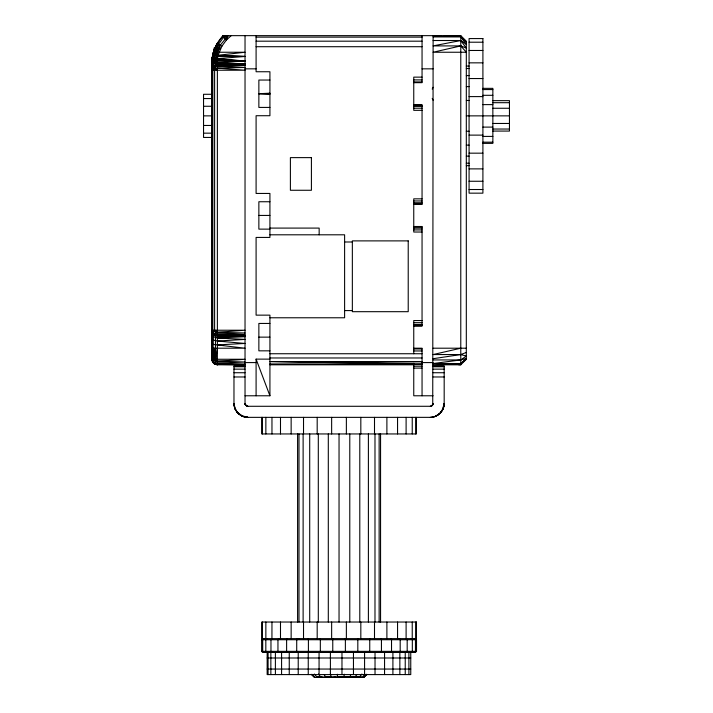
<?xml version="1.0" encoding="UTF-8"?>
<svg xmlns="http://www.w3.org/2000/svg" width="713" height="713" viewBox="0 0 713 713"><rect width="100%" height="100%" fill="white"/><g stroke="black" fill="none" stroke-linecap="round" stroke-linejoin="round"><path stroke-width="1.07" d="M212.349 59.375C212.652 50.418 217.848 42.513 223.178 35.65C216.021 42.878 211.806 53.074 211.841 63.305L211.841 359.263L212.581 362.017L213.748 363.318L217.376 364.798L245.031 364.798L215.807 364.379L212.581 362.017L211.841 359.263L211.841 330.226L245.031 330.226L217.376 332.32L215.406 332.035L212.831 330.226L212.831 70.222L215.406 68.412L217.376 68.136L245.031 67.459L217.376 66.309L213.445 67.468L211.841 70.222L245.031 70.222L217.376 68.136M231.199 35.65L226.395 40.017L221.895 46.211L217.153 43.386L213.953 50.471L212.661 55.249L212.804 60.302L211.841 63.305C217.839 26.292 211.645 64.687 211.841 70.008L212.171 67.682C210.825 59.74 213.205 51.648 216.957 44.643L213.49 52.111L214.337 52.129M433.121 365.903L444.181 365.903L444.181 403.522C444.297 410.893 437.764 417.497 430.349 417.355L247.794 417.355C240.406 417.47 233.873 410.893 233.971 403.522L233.971 365.903L245.031 365.903M245.031 35.65L245.031 403.522L245.602 405.198L247.794 406.285L430.349 406.285L432.738 404.922L433.121 35.65L440.866 35.989M213.134 56.978L212.358 57.521L212.055 59.134L211.841 66.87L213.445 63.707L217.376 62.379L245.031 63.912L217.376 64.188L214.604 65.436L212.581 67.468L211.841 70.222L213.445 66.327L214.283 55.641L221.895 46.211L217.955 55.543L217.376 59.91L217.376 364.798L215.807 364.379M212.251 59.527L213.588 52.049L213.035 53.751M211.841 333.256L212.171 335.03L213.445 336.679L217.376 338.015L245.031 336.705L215.451 335.859L213.445 334.62L211.841 330.787L213.445 334.121L212.831 359.263L213.748 363.318L214.604 364.058L217.376 364.388L245.031 364.058L217.376 363.175L213.445 362.017L212.251 360.733L212.688 348.202L212.831 359.263L215.406 361.081L245.031 362.035L217.376 363.175M212.1 339.851L211.841 343.47L213.445 344.486L245.031 348.202L211.841 348.202L212.135 352.632M212.18 65.32L211.841 66.87L212.162 62.539L211.841 66.478M212.091 334.085L211.841 330.288L213.445 334.121L215.451 335.413L215.451 348.202L214.604 359.263L215.406 361.081L215.406 364.111L217.376 364.798M332.766 638.625L332.766 652.457M345.377 652.457L345.377 638.625M211.877 62.904L212.358 57.521M217.376 336.197L245.031 335.752L217.376 335.752L213.463 334.139L211.841 330.226L212.634 332.9L217.376 334.139L245.031 332.989L217.376 332.32L215.807 330.226L215.451 335.859M443.941 406.062L444.181 403.522L442.265 410.536M211.841 66.808L212.492 56.434L214.408 50.632L219.194 52.245L245.031 52.245L213.347 55.792L212.572 56.184L212.019 61.265L213.748 59.732L217.42 58.644L245.031 56.47L217.955 55.543L217.34 51.621L220.237 45.267L227.991 35.65L223.508 37.379C219.06 43.983 212.109 51.113 213.748 59.732L214.283 60.48L213.445 63.707L212.848 61.461L217.804 56.434L245.031 56.47L215.923 55.605L215.451 65.043L213.445 66.327L211.841 68.76M443.905 406.214L444.181 403.522L443.13 408.816L441.124 412.194M212.171 332.668L211.841 330.894C212.572 340.912 210.986 351.75 213.445 362.017L212.831 362.284L214.604 364.058M212.171 67.682L213.445 65.756L217.376 64.188L245.031 64.696L217.376 64.696L215.406 65.382L215.406 68.412L214.604 70.222L214.604 330.226L215.406 332.035M217.376 348.202L215.406 361.081M443.424 408.041L444.181 403.522M211.841 70.222L212.18 68.314M211.841 69.491L212.18 67.655M343.737 677.35L344.326 674.24M430.349 406.285L432.31 405.474L433.121 403.522M213.062 53.76L212.572 56.184L213.989 50.489L217.153 43.386M360.377 676.797L360.261 677.35L354.637 677.029M331.358 677.011L316.911 677.35L317.089 676.931M433.094 403.861L432.907 404.583L433.112 403.647M212.26 332.338L212.251 68.751L212.581 67.468L213.445 67.468L215.406 65.382L217.376 65.106L245.031 64.696M245.031 65.436L214.604 65.436L213.748 66.166L212.581 70.222L213.748 69.197L212.831 67.2L215.807 65.115L245.031 65.436L217.376 66.309M320.333 638.625L320.333 652.457M357.819 652.457L357.819 638.625M214.283 60.48L217.403 59.054L216.707 59.928L217.376 62.379L245.031 61.006L215.406 59.224L214.283 55.641L216.69 51.407L218.499 44.277L213.347 55.792M215.584 51.033L214.283 55.641L218.499 44.277M432.862 404.565L431.41 406.08L431.971 405.768M214.845 50.775L217.385 43.645L213.989 50.489M217.34 51.621L215.923 55.605L217.804 56.434M320.404 676.985L318.836 677.35L318.996 676.931M330.957 676.985L325.689 676.985L327.641 677.35L327.837 676.797M466.311 359.263L460.776 363.514L433.121 364.798L460.776 364.798L466.311 359.263L466.311 41.185L460.776 35.65L222.902 35.65L222.563 36.515L226.395 40.017L228.16 35.65L224.987 38.725M214.586 50.694L216.984 44.652M308.408 638.625L308.408 652.457M369.744 652.457L369.744 638.625M349.673 677.35L350.849 674.587M212.171 68.35L212.688 67.521M432.221 89.089L433.121 87.271M317.151 676.869L316.911 677.35L317.686 676.869M223.026 35.65L222.563 36.515L222.902 35.65M211.841 339.548L211.841 332.445M297.321 638.625L296.715 639.73L296.715 651.352L297.321 652.457M380.831 652.457L381.437 651.352L381.437 639.73L380.831 638.625M317.223 676.797L316.911 677.35L317.624 676.797M216.69 51.407L220.237 45.267M213.445 63.707L215.504 60.204L216.707 59.928L245.031 61.006L217.42 58.644M354.94 677.35L356.705 674.587M360.537 676.913L355.021 677.029L357.213 677.35L356.963 676.797M215.255 335.333L217.376 335.752L213.463 334.139L215.281 335.297L212.866 333.238L214.604 330.226M319.46 676.664L318.836 677.35L319.148 676.869M287.375 638.625L286.617 639.73L286.617 651.352L287.375 652.457M390.777 652.457L391.526 651.352L391.526 639.73L390.777 638.625M360.573 676.869L361.42 677.35L360.261 677.35L361.42 677.35L360.52 676.797M318.836 677.35L319.255 676.797M278.828 638.625L277.954 639.73L277.954 651.352L278.828 652.457M399.316 652.457L400.189 651.352L400.189 639.73L399.316 638.625M359.209 677.35L361.901 674.035M406.214 652.457L407.185 651.352L407.185 639.73L406.214 638.625M362.222 677.35L365.029 674.329M266.867 638.625L265.824 639.73L265.824 651.352L266.867 652.457M411.276 652.457L412.328 651.352L412.328 639.73L411.276 638.625M311.162 674.329L314.183 677.35L363.915 677.35L366.856 674.329M263.774 638.625L262.687 639.73L262.687 651.352L263.774 652.457M414.378 652.457L415.465 651.352L415.465 639.73L414.378 638.625M366.767 674.329L363.915 677.35M223.436 35.65L222.563 36.515L223.909 35.65L223.508 37.379L225.397 35.65M415.412 638.625L416.517 639.73L416.517 651.352L415.412 652.457L262.732 652.457L261.626 651.352L261.626 639.73L262.732 638.625M439.181 414.173L443.13 408.816L440.126 413.299L437.568 415.314M341.001 676.797L340.333 677.35L337.668 677.029M330.894 676.94L327.641 677.35L328.203 676.913M327.641 677.35L328.337 676.869M433.13 417.069L435.643 416.294L440.126 413.299L435.064 416.526M342.454 677.011L352.587 677.35L353.434 676.797M213.445 66.327L214.203 65.837M213.748 66.166L215.406 65.382M299.317 638.625L296.715 639.73L299.558 638.625M341.375 676.931L338.131 677.029M466.311 352.463L460.776 354.548L433.121 358.71M215.451 64.518L217.376 63.813L245.031 63.912M352.587 677.35L351.072 676.985L353.782 676.931M460.776 348.202L433.121 354.557L460.776 354.548L466.311 356.063L460.776 359.931L433.121 363.532L460.776 363.514L466.311 358.452L460.776 359.931L433.121 359.94M332.285 676.931L335.547 676.985M430.349 417.355L435.643 416.294M346.161 676.797L346.794 677.35L345.867 676.931L348.728 676.985M217.376 64.696L215.807 65.115M213.445 65.756L214.675 65.543M333.755 677.35L336.777 676.931M344.762 677.011L338.203 676.985M211.841 338.212L213.445 340.101L217.376 341.046L245.031 339.397L217.376 338.015M217.376 344.914L245.031 343.443L217.376 341.046M269.924 94.285L258.864 93.733L269.924 93.18M215.406 335.065L245.031 335.012L217.376 334.139M466.311 42.031L460.776 36.924L433.121 36.916L460.776 35.65L460.776 364.798L458.566 364.7M256.092 37.129L422.051 37.129M433.121 40.516L460.776 40.525L466.311 44.456L460.776 36.924M256.092 41.185L422.051 41.185M469.074 42.21L482.906 42.21M256.092 46.71L422.051 46.71M469.074 50.471L482.906 50.471M469.074 62.842L482.906 62.842M466.311 66.077L469.074 66.077M466.311 68.51L469.074 68.51M245.031 68.84L256.092 68.84M422.051 68.84L433.121 68.84M466.311 75.587L469.074 75.587M422.051 77.138L413.754 77.138L413.754 110.328L422.051 110.328M469.074 78.546L482.906 78.546M413.754 79.909L422.051 79.909M269.924 80.043L258.864 80.043L258.864 107.422L269.924 107.422M413.754 81.933L422.051 81.933M413.754 82.672L422.051 82.672L422.051 35.65M466.311 86.603L469.074 86.603M482.906 88.35L492.861 88.35L492.861 143.366L482.906 143.366M482.906 89.562L492.861 89.562M258.864 93.733L269.924 93.733M212.394 94.285L203.544 94.285L203.544 137.44L212.394 137.44M482.906 95.31L492.861 95.31M469.074 96.603L482.906 96.603M203.544 98.563L212.394 98.563M466.311 100.48L469.074 100.48M492.861 100.649L509.456 100.649L509.456 131.076L492.861 131.076M492.861 102.69L509.456 102.69M482.906 104.615L492.861 104.615M413.754 104.802L422.051 104.802L422.051 204.373L413.754 204.373M413.754 105.221L422.051 105.221M203.544 106.264L212.394 106.264M413.754 106.415L422.051 106.415M413.754 108.216L422.051 108.216M492.861 108.26L509.456 108.26M203.544 115.862L212.394 115.862M466.311 115.862L509.456 115.862M492.861 123.465L509.456 123.465M203.544 125.461L212.394 125.461M482.906 127.11L492.861 127.11M492.861 129.035L509.456 129.035M466.311 131.245L469.074 131.245M203.544 133.162L212.394 133.162M469.074 135.122L482.906 135.122M482.906 136.415L492.861 136.415M482.906 142.172L492.861 142.172M466.311 145.131L469.074 145.131M469.074 153.17L482.906 153.17M466.311 156.138L469.074 156.138M466.311 163.215L469.074 163.215M466.311 165.648L469.074 165.648M469.074 168.883L482.906 168.883M469.074 181.254L482.906 181.254M469.074 189.515L482.906 189.515M422.051 198.838L413.754 198.838L413.754 232.028L422.051 232.028M413.754 200.959L422.051 200.959M269.924 201.743L258.864 201.743L258.864 229.131L269.924 229.131M413.754 202.75L422.051 202.75M413.754 203.954L422.051 203.954M258.864 215.433L269.924 215.433M413.754 226.502L422.051 226.502L422.051 326.073L413.754 326.073M413.754 226.921L422.051 226.921M269.924 228.089L319.157 228.089L319.157 234.8M413.754 228.124L422.051 228.124M413.754 229.916L422.051 229.916M269.924 234.8L344.611 234.8L344.611 317.775L269.924 317.775M344.611 241.992L352.347 241.992M344.611 310.583L352.347 310.583M422.051 320.547L413.754 320.547L413.754 353.737M413.754 322.659L422.051 322.659M269.924 323.444L258.864 323.444L258.864 350.832L269.924 350.832M413.754 324.451L422.051 324.451M413.754 325.654L422.051 325.654M258.864 337.142L269.924 337.142M413.754 348.202L422.051 348.202L422.051 395.777M433.121 348.202L466.311 348.202M413.754 348.942L422.051 348.942M413.754 350.965L422.051 350.965M269.924 353.737L422.051 353.737M269.924 357.971L422.051 357.971M256.092 395.777L256.092 359.129L269.924 359.129M211.841 359.263L245.031 359.263L217.376 361.357L215.807 359.263L215.451 348.202M269.924 363.96L413.754 363.96L269.924 361.553L422.051 361.553M212.581 362.017L213.445 362.017L214.604 359.263L214.675 348.202L214.203 359.263L213.445 348.202M245.031 362.587L256.092 362.587M422.051 362.587L433.121 362.587M269.924 361.553L422.051 363.318M413.754 364.548L422.051 364.548M269.924 364.798L413.754 364.798M413.754 366.215L422.051 366.215M233.971 366.749L245.031 366.749M433.121 366.749L444.181 366.749M413.754 368.104L422.051 368.104M233.971 369.147L245.031 369.147M433.121 369.147L444.181 369.147M233.971 372.73L245.031 372.73M433.121 372.73L444.181 372.73M233.971 376.972L245.031 376.972M433.121 376.972L444.181 376.972M245.031 395.777L269.924 395.777L269.924 315.146L256.092 315.146L256.092 237.429L269.924 237.429L269.924 193.446L256.092 193.446L256.092 115.72L269.924 115.72L269.924 71.746L256.092 71.746L256.092 35.65M433.121 395.777L413.754 395.777L413.754 363.318M261.626 639.73L416.517 639.73M261.626 651.352L416.517 651.352M267.161 657.992L410.759 657.992M267.161 669.052L410.759 669.052M245.031 61.006L217.376 60.917L216.707 59.928L215.451 62.655L217.376 63.813M217.376 335.342L245.031 335.752M243.035 416.508L247.794 417.355L240.727 415.403M247.794 417.355L242.509 416.294L238.516 413.772M245.236 404.503L245.031 403.522L246.422 405.911L247.794 406.285M245.272 404.636L245.031 403.522L245.406 404.904L247.527 406.276M214.203 363.657L215.406 364.111M321.608 676.797L322.526 677.35M212.171 343.951L212.1 347.311M346.09 676.869L346.794 677.35M356.545 676.797L357.213 677.35L356.66 676.869M212.804 60.302L213.561 60.979M217.376 70.222L215.406 68.412L214.203 70.222L213.748 69.197M312.044 674.329L314.959 677.35M212.251 331.697L213.748 334.272M271.938 652.457L270.967 651.352L270.967 639.73L271.938 638.625L271.965 622.03M314.353 674.035L317.258 677.35M236.582 411.606L242.509 416.294L238.017 413.299L235.219 409.271M318.506 674.035L320.93 677.35M324.255 674.587L325.734 677.35M432.221 98.385L433.121 100.203M256.092 359.129L269.924 395.777M212.581 330.226L213.445 332.98L212.831 330.226M330.422 674.24L331.385 677.35M233.971 403.522L235.023 408.816L238.017 413.299L235.023 408.816L233.971 403.522L234.354 406.766M337.32 674.24L337.507 677.35M416.437 417.355L416.437 433.95L261.716 433.95L261.716 417.355M415.724 417.355L415.724 433.95M415.724 622.03L415.724 638.625M412.239 417.355L412.239 433.95M412.239 622.03L412.239 638.625M410.759 652.457L410.759 674.587L267.161 674.587L267.161 652.457M408.897 652.457L408.897 674.587M406.107 417.355L406.107 433.95M406.107 622.03L406.107 638.625M405.234 652.457L405.234 674.587M399.859 652.457L399.859 674.587M397.56 417.355L397.56 433.95M397.56 622.03L397.56 638.625M392.908 652.457L392.908 674.587M386.892 417.355L386.892 433.95M386.892 622.03L386.892 638.625M384.557 652.457L384.557 674.587M380.564 433.95L380.564 622.03M379.138 433.95L379.138 622.03M375.029 652.457L375.029 674.587M374.985 433.95L374.985 622.03M374.503 417.355L374.503 433.95M374.503 622.03L374.503 638.625M368.389 433.95L368.389 622.03M364.575 652.457L364.575 674.587M360.823 417.355L360.823 433.95M360.823 622.03L360.823 638.625M359.789 433.95L359.789 622.03M353.461 652.457L353.461 674.587M349.78 433.95L349.78 622.03M346.366 417.355L346.366 433.95M346.366 622.03L346.366 638.625M341.973 652.457L341.973 674.587M339.04 433.95L339.04 622.03M331.643 417.355L331.643 433.95M331.643 622.03L331.643 638.625M330.404 652.457L330.404 674.587M328.301 433.95L328.301 622.03M319.067 652.457L319.067 674.587M318.301 433.95L318.301 622.03M317.187 417.355L317.187 433.95M317.187 622.03L317.187 638.625M309.709 433.95L309.709 622.03M308.248 652.457L308.248 674.587M303.524 417.355L303.524 433.95M303.524 622.03L303.524 638.625M303.123 433.95L303.123 622.03M298.988 433.95L298.988 622.03M298.221 652.457L298.221 674.587M297.588 433.95L297.588 622.03M291.145 417.355L291.145 433.95M291.145 622.03L291.145 638.625M289.255 652.457L289.255 674.587M281.582 652.457L281.582 674.587M280.494 417.355L280.494 433.95M280.494 622.03L280.494 638.625M275.396 652.457L275.396 674.587M271.965 417.355L271.965 433.95M270.86 652.457L270.86 674.587M268.088 652.457L268.088 674.587M265.86 417.355L265.86 433.95M265.86 622.03L265.86 638.625M262.411 417.355L262.411 433.95M262.411 622.03L262.411 638.625M212.51 61.692L212.171 65.346L212.51 61.692M460.776 45.908L433.121 52.245L466.311 52.245L460.776 45.908L433.121 45.899L460.776 40.525L466.311 48.083L460.776 45.908M482.906 38.573L469.074 38.573L469.074 193.161L482.906 193.161L482.906 38.573M311.412 157.626L290.396 157.626L290.396 190.264L311.412 190.264L311.412 157.626M408.219 240.887L352.347 240.887L352.347 311.688L408.219 311.688L408.219 240.887M416.437 622.03L261.716 622.03L261.716 638.625L416.437 638.625L416.437 622.03"/></g></svg>
